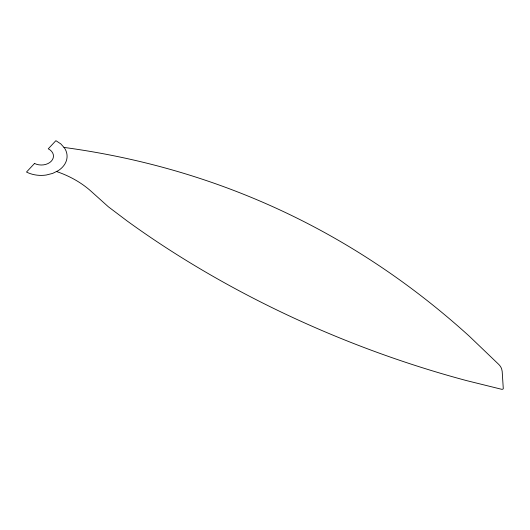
<?xml version="1.0" encoding="UTF-8"?>
<svg xmlns="http://www.w3.org/2000/svg" width="530" height="530" viewBox="0 0 530 530"><rect width="100%" height="100%" fill="white"/><g stroke="black" fill="none" stroke-linecap="round" stroke-linejoin="round"><path stroke-width="0.79" d="M63.971 147.413A2998.621 1478.143 -65.3 0 1 469.368 336.258L498.584 364.256A10.275 7.943 39.7 0 1 501.618 368.814L502.175 371.298L503.288 388.695A2.147 1.656 41.3 0 1 501.546 389.265L466.758 380.659A600.834 333.377 21.5 0 1 127.068 220.917L108.358 206.786L90.994 191.184A105.072 82.23 -6.5 0 0 56.485 171.515M34.543 163.459L26.5 172.045A25.818 19.007 -0.5 0 0 46.156 175.039L52.629 173.416L58.293 170.62A25.818 19.007 -0.5 0 0 64.474 147.976L60.824 143.908L55.889 140.669L48.263 148.811A12.057 8.871 -0.5 0 1 51.331 161.153A12.057 8.871 -0.5 0 1 34.543 163.459"/></g></svg>
